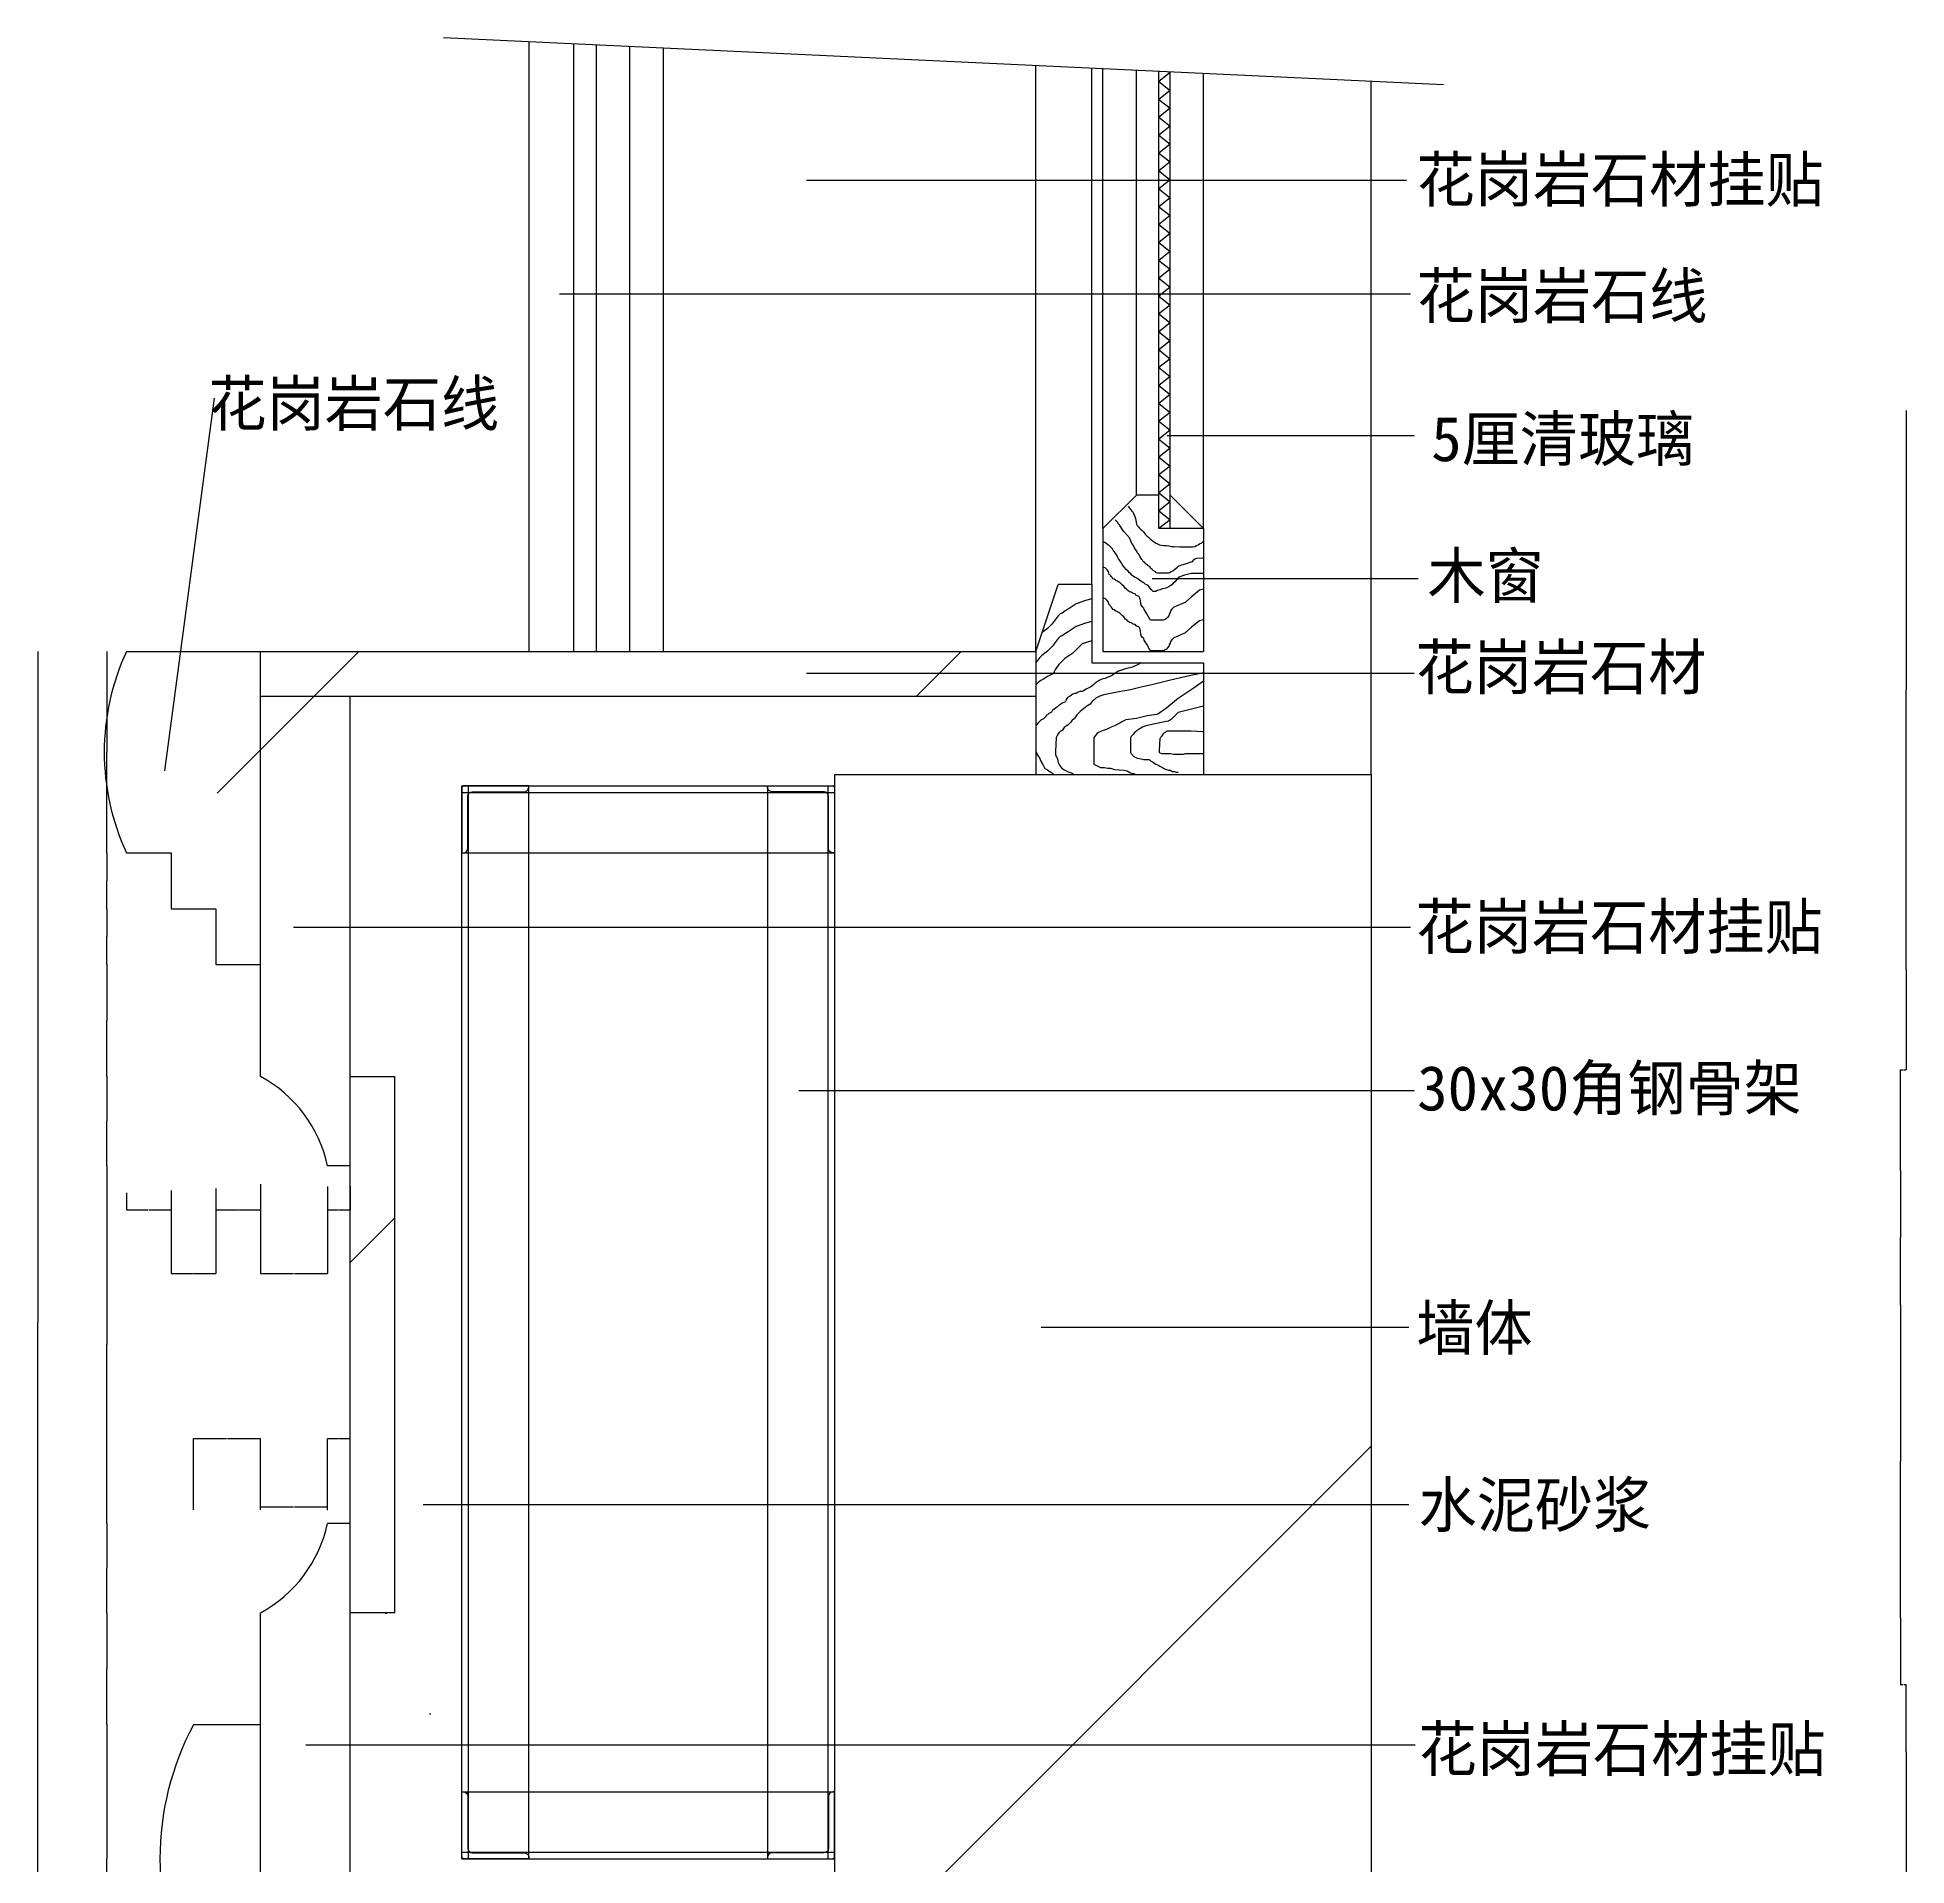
# Model space of a CAD drawing. Header units: metres. Extents: x 150 to 9015, y 196 to 11797.
# Drawn here: x 273 to 4452, y 2317 to 6406 of the extents above; entities that cross this region are included whole.
import ezdxf

# ---------------------------------------------------------------- set-up
doc = ezdxf.new("R2010")
doc.units = ezdxf.units.M
for name, color, linetype in [('2', 2, 'Continuous'), ('3', 3, 'Continuous'), ('4', 4, 'Continuous'), ('7', 7, 'Continuous'), ('BH', 3, 'Continuous'), ('DIM', 3, 'Continuous'), ('TEXT', 3, 'Continuous')]:
    doc.layers.add(name, color=color, linetype=linetype)
doc.dimstyles.get("Standard").update_dxf_attribs({"dimtxt": 2.5, "dimasz": 2.5, "dimexe": 1.25, "dimexo": 0.625, "dimtad": 1, "dimcen": 2.5, "dimazin": 3, "dimtfac": 1, "dimtmove": 0, "dimatfit": 3})

# ---------------------------------------------------------------- blocks, each defined once
blk = doc.blocks.new('ST-L30')
at = {"layer": '4'}
blk.add_lwpolyline([(0, 1, 0.41), (1, 0), (30, 0), (30, 0.67, 0.41), (28, 2.67), (4.67, 2.67, -0.41), (2.67, 4.67), (2.67, 28, 0.41), (0.67, 30), (0, 30)], format="xyb", close=True, dxfattribs=at)
blk = doc.blocks.new('BH2')
at = {"layer": 'BH'}
blk.add_lwpolyline([(0, 32), (5, 28), (0, 24), (5, 20), (0, 16), (5, 12), (0, 8), (5, 4), (0, 0)], dxfattribs=at)
blk = doc.blocks.new('*D7')
for p, q in [((273.88, 5032.42), (273.88, 3532.42)), ((273.63, 3532.42), (273.38, 3532.42)), ((273.88, 2032.42), (273.88, 3532.42)), ((273.88, 3532.42), (273.88, 3532.42)), ((274.13, 3532.42), (274.38, 3532.42))]:
    blk.add_line(p, q)
at = {"layer": 'Defpoints'}
for p in [(273.88, 5032.42), (273.88, 3532.42), (273.88, 2032.42)]:
    blk.add_point(p, dxfattribs=at)
at = {"layer": 'DIM', "insert": (273.88, 3533.545), "char_height": 1, "attachment_point": 5}
blk.add_mtext('600', dxfattribs=at)
blk = doc.blocks.new('*D8')
for p, q in [((427.66, 5032.42), (427.66, 4807.42)), ((427.41, 4807.42), (427.16, 4807.42)), ((427.66, 4582.42), (427.66, 4807.42)), ((427.66, 4807.42), (427.66, 4807.42)), ((427.91, 4807.42), (428.16, 4807.42))]:
    blk.add_line(p, q)
at = {"layer": 'Defpoints'}
for p in [(427.66, 5032.42), (427.66, 4807.42), (427.66, 4582.42)]:
    blk.add_point(p, dxfattribs=at)
at = {"layer": 'DIM', "insert": (427.66, 4808.545), "char_height": 1, "attachment_point": 5}
blk.add_mtext('90', dxfattribs=at)
blk = doc.blocks.new('*D9')
for p, q in [((571.7, 3826.85), (571.7, 3641.2)), ((671.7, 3831.7), (671.7, 3641.2)), ((571.95, 3641.2), (620.7, 3641.2)), ((622.7, 3641.2), (671.45, 3641.2))]:
    blk.add_line(p, q)
at = {"layer": 'Defpoints'}
for p in [(571.7, 3826.85), (671.7, 3831.7), (571.7, 3641.2)]:
    blk.add_point(p, dxfattribs=at)
at = {"layer": 'DIM', "insert": (621.7, 3641.2), "char_height": 1, "attachment_point": 5}
blk.add_mtext('20', dxfattribs=at)
blk = doc.blocks.new('*D10')
for p, q in [((671.7, 3831.7), (671.7, 3783.99)), ((771.7, 3841.4), (771.7, 3783.99)), ((671.95, 3783.99), (720.7, 3783.99)), ((722.7, 3783.99), (771.45, 3783.99))]:
    blk.add_line(p, q)
at = {"layer": 'Defpoints'}
for p in [(671.7, 3831.7), (771.7, 3841.4), (671.7, 3783.99)]:
    blk.add_point(p, dxfattribs=at)
at = {"layer": 'DIM', "insert": (721.7, 3783.99), "char_height": 1, "attachment_point": 5}
blk.add_mtext('20', dxfattribs=at)
blk = doc.blocks.new('*D11')
for p, q in [((621.7, 3113.16), (621.7, 3272.58)), ((621.95, 3272.58), (695.7, 3272.58)), ((697.7, 3272.58), (771.45, 3272.58)), ((771.7, 3113.16), (771.7, 3272.58))]:
    blk.add_line(p, q)
at = {"layer": 'Defpoints'}
for p in [(621.7, 3272.58), (621.7, 3113.16), (771.7, 3113.16)]:
    blk.add_point(p, dxfattribs=at)
at = {"layer": 'DIM', "insert": (696.7, 3272.58), "char_height": 1, "attachment_point": 5}
blk.add_mtext('30', dxfattribs=at)
blk = doc.blocks.new('*D12')
for p, q in [((427.66, 2882.42), (427.66, 2757.42)), ((427.41, 2757.42), (427.16, 2757.42)), ((427.66, 2632.42), (427.66, 2757.42)), ((427.66, 2757.42), (427.66, 2757.42)), ((427.91, 2757.42), (428.16, 2757.42))]:
    blk.add_line(p, q)
at = {"layer": 'Defpoints'}
for p in [(427.66, 2882.42), (427.66, 2757.42), (427.66, 2632.42)]:
    blk.add_point(p, dxfattribs=at)
at = {"layer": 'DIM', "insert": (427.66, 2758.545), "char_height": 1, "attachment_point": 5}
blk.add_mtext('50', dxfattribs=at)
blk = doc.blocks.new('*D13')
for p, q in [((427.66, 2632.42), (427.66, 2332.42)), ((427.41, 2332.42), (427.16, 2332.42)), ((427.66, 2032.42), (427.66, 2332.42)), ((427.66, 2332.42), (427.66, 2332.42)), ((427.91, 2332.42), (428.16, 2332.42))]:
    blk.add_line(p, q)
at = {"layer": 'Defpoints'}
for p in [(427.66, 2632.42), (427.66, 2332.42), (427.66, 2032.42)]:
    blk.add_point(p, dxfattribs=at)
at = {"layer": 'DIM', "insert": (427.66, 2333.545), "char_height": 1, "attachment_point": 5}
blk.add_mtext('120', dxfattribs=at)
blk = doc.blocks.new('*D14')
for p, q in [((427.66, 4457.42), (427.66, 4394.92)), ((427.41, 4394.92), (427.16, 4394.92)), ((427.66, 4332.42), (427.66, 4394.92)), ((427.66, 4394.92), (427.66, 4394.92)), ((427.91, 4394.92), (428.16, 4394.92))]:
    blk.add_line(p, q)
at = {"layer": 'Defpoints'}
for p in [(427.66, 4457.42), (427.66, 4394.92), (427.66, 4332.42)]:
    blk.add_point(p, dxfattribs=at)
at = {"layer": 'DIM', "insert": (427.66, 4396.045), "char_height": 1, "attachment_point": 5}
blk.add_mtext('25', dxfattribs=at)
blk = doc.blocks.new('*D15')
for p, q in [((427.66, 4332.42), (427.66, 4207.42)), ((427.41, 4207.42), (427.16, 4207.42)), ((427.66, 4082.42), (427.66, 4207.42)), ((427.66, 4207.42), (427.66, 4207.42)), ((427.91, 4207.42), (428.16, 4207.42))]:
    blk.add_line(p, q)
at = {"layer": 'Defpoints'}
for p in [(427.66, 4332.42), (427.66, 4207.42), (427.66, 4082.42)]:
    blk.add_point(p, dxfattribs=at)
at = {"layer": 'DIM', "insert": (427.66, 4208.545), "char_height": 1, "attachment_point": 5}
blk.add_mtext('50', dxfattribs=at)
blk = doc.blocks.new('*D16')
for p, q in [((427.66, 4582.42), (427.66, 4519.92)), ((427.41, 4519.92), (427.16, 4519.92)), ((427.66, 4457.42), (427.66, 4519.92)), ((427.66, 4519.92), (427.66, 4519.92)), ((427.91, 4519.92), (428.16, 4519.92))]:
    blk.add_line(p, q)
at = {"layer": 'Defpoints'}
for p in [(427.66, 4582.42), (427.66, 4519.92), (427.66, 4457.42)]:
    blk.add_point(p, dxfattribs=at)
at = {"layer": 'DIM', "insert": (427.66, 4521.045), "char_height": 1, "attachment_point": 5}
blk.add_mtext('25', dxfattribs=at)
blk = doc.blocks.new('*D17')
for p, q in [((427.66, 3882.42), (427.66, 3482.42)), ((427.41, 3482.42), (427.16, 3482.42)), ((427.66, 3082.42), (427.66, 3482.42)), ((427.66, 3482.42), (427.66, 3482.42)), ((427.91, 3482.42), (428.16, 3482.42))]:
    blk.add_line(p, q)
at = {"layer": 'Defpoints'}
for p in [(427.66, 3882.42), (427.66, 3482.42), (427.66, 3082.42)]:
    blk.add_point(p, dxfattribs=at)
at = {"layer": 'DIM', "insert": (427.66, 3483.545), "char_height": 1, "attachment_point": 5}
blk.add_mtext('160', dxfattribs=at)
blk = doc.blocks.new('*D18')
for p, q in [((427.66, 3082.42), (427.66, 2982.42)), ((427.41, 2982.42), (427.16, 2982.42)), ((427.66, 2882.42), (427.66, 2982.42)), ((427.66, 2982.42), (427.66, 2982.42)), ((427.91, 2982.42), (428.16, 2982.42))]:
    blk.add_line(p, q)
at = {"layer": 'Defpoints'}
for p in [(427.66, 3082.42), (427.66, 2982.42), (427.66, 2882.42)]:
    blk.add_point(p, dxfattribs=at)
at = {"layer": 'DIM', "insert": (427.66, 2983.545), "char_height": 1, "attachment_point": 5}
blk.add_mtext('40', dxfattribs=at)
blk = doc.blocks.new('*D19')
for p, q in [((427.66, 4082.42), (427.66, 3982.42)), ((427.41, 3982.42), (427.16, 3982.42)), ((427.66, 3882.42), (427.66, 3982.42)), ((427.66, 3982.42), (427.66, 3982.42)), ((427.91, 3982.42), (428.16, 3982.42))]:
    blk.add_line(p, q)
at = {"layer": 'Defpoints'}
for p in [(427.66, 4082.42), (427.66, 3982.42), (427.66, 3882.42)]:
    blk.add_point(p, dxfattribs=at)
at = {"layer": 'DIM', "insert": (427.66, 3983.545), "char_height": 1, "attachment_point": 5}
blk.add_mtext('40', dxfattribs=at)
blk = doc.blocks.new('*D20')
for p, q in [((471.7, 3822), (471.7, 3783.99)), ((571.7, 3826.85), (571.7, 3783.99)), ((471.95, 3783.99), (520.7, 3783.99)), ((522.7, 3783.99), (571.45, 3783.99))]:
    blk.add_line(p, q)
at = {"layer": 'Defpoints'}
for p in [(471.7, 3822), (571.7, 3826.85), (471.7, 3783.99)]:
    blk.add_point(p, dxfattribs=at)
at = {"layer": 'DIM', "insert": (521.7, 3783.99), "char_height": 1, "attachment_point": 5}
blk.add_mtext('20', dxfattribs=at)
blk = doc.blocks.new('*D21')
for p, q in [((921.7, 3836.18), (921.7, 3783.99)), ((971.7, 3836.18), (971.7, 3783.99)), ((921.95, 3783.99), (945.7, 3783.99)), ((947.7, 3783.99), (971.45, 3783.99))]:
    blk.add_line(p, q)
at = {"layer": 'Defpoints'}
for p in [(921.7, 3836.18), (971.7, 3836.18), (921.7, 3783.99)]:
    blk.add_point(p, dxfattribs=at)
at = {"layer": 'DIM', "insert": (946.7, 3783.99), "char_height": 1, "attachment_point": 5}
blk.add_mtext('10', dxfattribs=at)
blk = doc.blocks.new('*D22')
for p, q in [((921.7, 3111.89), (921.7, 3272.58)), ((921.95, 3272.58), (945.7, 3272.58)), ((947.7, 3272.58), (971.45, 3272.58)), ((971.7, 3111.89), (971.7, 3272.58))]:
    blk.add_line(p, q)
at = {"layer": 'Defpoints'}
for p in [(921.7, 3272.58), (921.7, 3111.89), (971.7, 3111.89)]:
    blk.add_point(p, dxfattribs=at)
at = {"layer": 'DIM', "insert": (946.7, 3272.58), "char_height": 1, "attachment_point": 5}
blk.add_mtext('10', dxfattribs=at)
blk = doc.blocks.new('*D23')
for p, q in [((771.7, 3841.4), (771.7, 3641.2)), ((921.7, 3836.18), (921.7, 3641.2)), ((771.95, 3641.2), (845.7, 3641.2)), ((847.7, 3641.2), (921.45, 3641.2))]:
    blk.add_line(p, q)
at = {"layer": 'Defpoints'}
for p in [(771.7, 3841.4), (921.7, 3836.18), (771.7, 3641.2)]:
    blk.add_point(p, dxfattribs=at)
at = {"layer": 'DIM', "insert": (846.7, 3641.2), "char_height": 1, "attachment_point": 5}
blk.add_mtext('30', dxfattribs=at)
blk = doc.blocks.new('*D24')
for p, q in [((771.7, 3113.16), (771.7, 3119.35)), ((771.95, 3119.35), (845.7, 3119.35)), ((847.7, 3119.35), (921.45, 3119.35)), ((921.7, 3111.89), (921.7, 3119.35))]:
    blk.add_line(p, q)
at = {"layer": 'Defpoints'}
for p in [(771.7, 3119.35), (771.7, 3113.16), (921.7, 3111.89)]:
    blk.add_point(p, dxfattribs=at)
at = {"layer": 'DIM', "insert": (846.7, 3119.35), "char_height": 1, "attachment_point": 5}
blk.add_mtext('30', dxfattribs=at)
blk = doc.blocks.new('*D43')
for p, q in [((4450.81, 5571.6), (4450.81, 4946.6)), ((4450.5, 4946.6), (4450.25, 4946.6)), ((4450.75, 4321.6), (4450.75, 4946.6)), ((4450.75, 4946.6), (4450.81, 4946.6)), ((4451.06, 4946.6), (4451.31, 4946.6))]:
    blk.add_line(p, q)
at = {"layer": 'Defpoints'}
for p in [(4450.81, 5571.6), (4450.75, 4946.6), (4450.75, 4321.6)]:
    blk.add_point(p, dxfattribs=at)
at = {"layer": 'DIM', "insert": (4450.78, 4947.725), "char_height": 1, "attachment_point": 5}
blk.add_mtext('250', dxfattribs=at)
blk = doc.blocks.new('*D44')
for p, q in [((4438.12, 3871.6), (4438.12, 3721.6)), ((4437.87, 3721.6), (4437.62, 3721.6)), ((4438.12, 3571.6), (4438.12, 3721.6)), ((4438.12, 3721.6), (4438.12, 3721.6)), ((4438.37, 3721.6), (4438.62, 3721.6))]:
    blk.add_line(p, q)
at = {"layer": 'Defpoints'}
for p in [(4438.12, 3871.6), (4438.12, 3721.6), (4438.12, 3571.6)]:
    blk.add_point(p, dxfattribs=at)
at = {"layer": 'DIM', "insert": (4438.12, 3722.725), "char_height": 1, "attachment_point": 5}
blk.add_mtext('60', dxfattribs=at)
blk = doc.blocks.new('*D45')
for p, q in [((4438.12, 2871.6), (4438.12, 2721.6)), ((4443.435, 2721.6), (4437.87, 2721.6)), ((4451, 2721.6), (4445.435, 2721.6)), ((4450.75, 2571.6), (4450.75, 2721.6))]:
    blk.add_line(p, q)
at = {"layer": 'Defpoints'}
for p in [(4438.12, 2871.6), (4450.75, 2721.6), (4450.75, 2571.6)]:
    blk.add_point(p, dxfattribs=at)
at = {"layer": 'DIM', "insert": (4444.435, 2721.6), "char_height": 1, "attachment_point": 5}
blk.add_mtext('60', dxfattribs=at)
blk = doc.blocks.new('*D46')
for p, q in [((4438.12, 3571.6), (4438.12, 3221.6)), ((4437.87, 3221.6), (4437.62, 3221.6)), ((4438.12, 2871.6), (4438.12, 3221.6)), ((4438.12, 3221.6), (4438.12, 3221.6)), ((4438.37, 3221.6), (4438.62, 3221.6))]:
    blk.add_line(p, q)
at = {"layer": 'Defpoints'}
for p in [(4438.12, 3571.6), (4438.12, 3221.6), (4438.12, 2871.6)]:
    blk.add_point(p, dxfattribs=at)
at = {"layer": 'DIM', "insert": (4438.12, 3222.725), "char_height": 1, "attachment_point": 5}
blk.add_mtext('140', dxfattribs=at)
blk = doc.blocks.new('*D47')
for p, q in [((4450.75, 4321.6), (4450.75, 4096.6)), ((4438.12, 3871.6), (4438.12, 4096.6)), ((4438.37, 4096.6), (4443.435, 4096.6)), ((4445.435, 4096.6), (4450.5, 4096.6))]:
    blk.add_line(p, q)
at = {"layer": 'Defpoints'}
for p in [(4450.75, 4321.6), (4438.12, 4096.6), (4438.12, 3871.6)]:
    blk.add_point(p, dxfattribs=at)
at = {"layer": 'DIM', "insert": (4444.435, 4096.6), "char_height": 1, "attachment_point": 5}
blk.add_mtext('90', dxfattribs=at)
blk = doc.blocks.new('*D48')
for p, q in [((4450.75, 2571.6), (4450.75, 2071.6)), ((4425.5, 1571.6), (4425.5, 2071.6)), ((4425.75, 2071.6), (4436.625, 2071.6)), ((4439.625, 2071.6), (4450.5, 2071.6))]:
    blk.add_line(p, q)
at = {"layer": 'Defpoints'}
for p in [(4450.75, 2571.6), (4425.5, 2071.6), (4425.5, 1571.6)]:
    blk.add_point(p, dxfattribs=at)
at = {"layer": 'DIM', "insert": (4438.125, 2071.6), "char_height": 1, "attachment_point": 5}
blk.add_mtext('200', dxfattribs=at)

msp = doc.modelspace()

# ---------------------------------------------------------------- hatches: boundary and pattern name
at = {"layer": 'BH'}
h = msp.add_hatch(dxfattribs=at)
h.set_pattern_fill('ANSI33', scale=300)
h.paths.add_polyline_path([(771.7, 2132.42), (771.7, 2032.42), (1771.7, 2032.42), (1771.7, 2132.42)])
h.paths.add_polyline_path([(1871.7, 2132.42), (1771.7, 2132.42), (1771.7, 913.95), (1871.7, 917.1)])
h.paths.add_polyline_path([(771.7, 2632.42), (621.7, 2632.42, 0.25), (621.7, 2032.42), (771.7, 2032.42)])
h.paths.add_polyline_path([(771.7, 2132.42), (971.7, 2132.42), (971.7, 3082.42), (921.7, 3082.42, -0.22), (771.7, 2882.42)])
h.paths.add_polyline_path([(971.7, 2882.42), (1071.7, 2882.42), (1071.7, 4082.42), (971.7, 4082.42)])
h.paths.add_polyline_path([(971.7, 4932.42), (771.7, 4932.42), (771.7, 4082.42, -0.22), (921.7, 3882.42), (971.7, 3882.42)])
h.paths.add_polyline_path([(771.7, 5032.42), (471.7, 5032.42, 0.22), (471.7, 4582.42), (571.7, 4582.42), (571.7, 4457.42), (671.7, 4457.42), (671.7, 4332.42), (771.7, 4332.42)])
h.paths.add_polyline_path([(2505.03, 4932.42), (2505.03, 5032.42), (771.7, 5032.42), (771.7, 4932.42)])
h = msp.add_hatch(dxfattribs=at)
h.set_pattern_fill('AR-CONC', scale=15)
h.paths.add_polyline_path([(1221.7, 4732.42), (1371.7, 4732.42), (2055.03, 4732.42), (2055.03, 4757.42), (2505.03, 4757.42), (2505.03, 4932.42), (971.7, 4932.42), (971.7, 4082.42), (1071.7, 4082.42), (1071.7, 2882.42), (971.7, 2882.42), (971.7, 2132.42), (1871.7, 2132.42), (1871.7, 917.1), (2055.03, 922.87), (2055.03, 2332.42), (1905.03, 2332.42), (1221.7, 2332.42), (1221.7, 2482.42)])
h = msp.add_hatch(dxfattribs=at)
h.set_pattern_fill('ANSI31', scale=1500)
h.paths.add_polyline_path([(3255.03, 4757.42), (2055.03, 4757.42), (2055.03, 922.87), (3255.03, 960.62)])

# ---------------------------------------------------------------- linework, layer by layer
at = {"layer": '2'}
for p, q in [((2055.03, 4757.42), (3255.03, 4757.42)), ((2055.03, 4757.42), (2055.03, 922.87)), ((3255.03, 4757.42), (3255.03, 960.62))]:
    msp.add_line(p, q, dxfattribs=at)
at = {"layer": '3'}
for p, q in [((1180.72, 6406.11), (3416.23, 6300.41)), ((2730.03, 5382.42), (2730.03, 6332.85))]:
    msp.add_line(p, q, dxfattribs=at)
at = {"layer": '4'}
for p, q in [((1371.7, 6397.08), (1371.7, 5032.42)), ((1671.7, 6382.9), (1671.7, 5032.42)), ((3255.03, 4757.42), (3255.03, 6308.03)), ((2730.03, 5382.42), (2655.03, 5307.42)), ((2780.03, 5382.42), (2730.03, 5382.42)), ((2805.03, 5382.42), (2880.03, 5307.42)), ((2655.03, 5307.42), (2655.03, 5032.42)), ((2880.03, 5307.42), (2780.03, 5307.42)), ((2880.03, 5307.42), (2880.03, 5032.42)), ((2505.03, 5032.42), (2555.03, 5182.42)), ((2630.03, 5182.42), (2555.03, 5182.42)), ((2630.03, 5182.42), (2630.03, 5007.42)), ((471.7, 5032.42), (2505.03, 5032.42)), ((771.7, 4082.42), (771.7, 5032.42)), ((2505.03, 5032.42), (2505.03, 4757.42)), ((2655.03, 5032.42), (2880.03, 5032.42)), ((2630.03, 5007.42), (2880.03, 5007.42)), ((2880.03, 5007.42), (2880.03, 4757.42)), ((771.7, 4932.42), (2505.03, 4932.42)), ((971.7, 2132.42), (971.7, 4932.42)), ((1221.7, 4732.42), (2055.03, 4732.42)), ((1221.7, 2332.42), (1221.7, 4732.42)), ((1071.7, 2882.42), (1071.7, 4082.42)), ((771.7, 2032.42), (771.7, 2882.42)), ((621.7, 2632.42), (771.7, 2632.42)), ((1221.7, 2332.42), (2055.03, 2332.42))]:
    msp.add_line(p, q, dxfattribs=at)
msp.add_lwpolyline([(471.7, 5032.42, 0.22), (471.7, 4582.42), (571.7, 4582.42), (571.7, 4457.42), (671.7, 4457.42), (671.7, 4332.42), (771.7, 4332.42)], format="xyb", dxfattribs=at)
for points in [[(971.7, 4082.42), (1071.7, 4082.42)], [(971.7, 3882.42), (921.7, 3882.42)], [(971.7, 3082.42), (921.7, 3082.42)], [(1071.7, 2882.42), (971.7, 2882.42)]]:
    msp.add_lwpolyline(points, dxfattribs=at)
for centre, radius, start, end in [((626.38, 3817.18), 302.44, 12.46, 61.28), ((626.38, 3147.65), 302.44, 298.72, 347.54), ((1184.2, 2332.42), 637.5, 151.93, 208.07)]:
    msp.add_arc(centre, radius, start, end, dxfattribs=at)
at = {"layer": '7'}
for p, q in [((1471.7, 6392.35), (1471.7, 5032.42)), ((1521.7, 6389.99), (1521.7, 5032.42)), ((1596.7, 6386.44), (1596.7, 5032.42)), ((2505.03, 5032.42), (2505.03, 6343.49)), ((2630.03, 5182.42), (2630.03, 6337.58)), ((2655.03, 5307.42), (2655.03, 6336.4)), ((2780.03, 5307.42), (2780.03, 6329.31)), ((2805.03, 5307.42), (2805.03, 6329.31)), ((2880.03, 5307.42), (2880.03, 6325.76)), ((1236.7, 2332.42), (1236.7, 4732.42)), ((1371.7, 2332.42), (1371.7, 4732.42)), ((1905.03, 4732.42), (1905.03, 2332.42)), ((2040.03, 4732.42), (2040.03, 2332.42)), ((1221.7, 4717.42), (2055.03, 4717.42)), ((1221.7, 4582.42), (2055.03, 4582.42)), ((1221.7, 2482.42), (2055.03, 2482.42)), ((1221.7, 2347.42), (2055.03, 2347.42))]:
    msp.add_line(p, q, dxfattribs=at)
at = {"layer": 'BH'}
for p, q in [((2711.77, 5357.58), (2714.49, 5353.04)), ((2714.49, 5353.04), (2717.21, 5349.41)), ((2717.21, 5349.41), (2719.93, 5346.69)), ((2685.49, 5324), (2682.77, 5326.72)), ((2688.21, 5321.28), (2685.49, 5324)), ((2690.02, 5317.65), (2688.21, 5321.28)), ((2691.83, 5315.83), (2690.02, 5317.65)), ((2692.74, 5314.02), (2691.83, 5315.83)), ((2694.55, 5312.2), (2692.74, 5314.02)), ((2696.37, 5308.57), (2694.55, 5312.2)), ((2699.08, 5304.94), (2696.37, 5308.57)), ((2719.93, 5346.69), (2721.74, 5344.87)), ((2721.74, 5344.87), (2723.56, 5342.15)), ((2723.56, 5342.15), (2724.46, 5339.43)), ((2724.46, 5339.43), (2726.27, 5334.89)), ((2726.27, 5334.89), (2728.09, 5330.35)), ((2728.09, 5330.35), (2729.9, 5317.65)), ((2729.9, 5317.65), (2731.71, 5314.02)), ((2731.71, 5314.02), (2734.43, 5311.29)), ((2734.43, 5311.29), (2736.24, 5309.48)), ((2736.24, 5309.48), (2738.96, 5305.85)), ((2661.02, 5275.9), (2656.49, 5277.71)), ((2666.46, 5270.45), (2661.02, 5275.9)), ((2669.18, 5269.54), (2666.46, 5270.45)), ((2671.89, 5266.82), (2669.18, 5269.54)), ((2675.52, 5263.19), (2671.89, 5266.82)), ((2701.8, 5301.31), (2699.08, 5304.94)), ((2714.49, 5286.79), (2701.8, 5301.31)), ((2719.93, 5274.08), (2714.49, 5286.79)), ((2723.56, 5269.54), (2719.93, 5274.08)), ((2725.37, 5264.1), (2723.56, 5269.54)), ((2738.96, 5305.85), (2742.59, 5303.12)), ((2742.59, 5303.12), (2746.21, 5299.49)), ((2746.21, 5299.49), (2749.84, 5294.96)), ((2749.84, 5294.96), (2753.46, 5291.33)), ((2753.46, 5291.33), (2758, 5287.7)), ((2758, 5287.7), (2761.62, 5284.07)), ((2761.62, 5284.07), (2764.34, 5281.34)), ((2764.34, 5281.34), (2766.15, 5280.44)), ((2766.15, 5280.44), (2767.97, 5278.62)), ((2767.97, 5278.62), (2770.69, 5276.81)), ((2770.69, 5276.81), (2774.31, 5274.99)), ((2774.31, 5274.99), (2777.03, 5273.18)), ((2777.03, 5273.18), (2781.56, 5271.36)), ((2781.56, 5271.36), (2786.09, 5270.45)), ((2786.09, 5270.45), (2791.53, 5269.54)), ((2791.53, 5269.54), (2796.97, 5269.54)), ((2796.97, 5269.54), (2802.41, 5268.64)), ((2802.41, 5268.64), (2807.85, 5267.73)), ((2807.85, 5267.73), (2813.28, 5267.73)), ((2813.28, 5267.73), (2825.97, 5266.82)), ((2825.97, 5266.82), (2855.88, 5266.82)), ((2855.88, 5266.82), (2860.41, 5267.73)), ((2860.41, 5267.73), (2864.04, 5269.54)), ((2864.04, 5269.54), (2867.66, 5271.36)), ((2867.66, 5271.36), (2871.29, 5273.18)), ((2871.29, 5273.18), (2875.82, 5275.9)), ((2875.82, 5275.9), (2878.54, 5277.71)), ((2878.54, 5277.71), (2880.03, 5279.21)), ((2678.24, 5258.65), (2675.52, 5263.19)), ((2680.05, 5255.93), (2678.24, 5258.65)), ((2681.86, 5254.12), (2680.05, 5255.93)), ((2684.58, 5250.49), (2681.86, 5254.12)), ((2686.4, 5247.76), (2684.58, 5250.49)), ((2687.3, 5244.13), (2686.4, 5247.76)), ((2690.02, 5239.6), (2687.3, 5244.13)), ((2692.74, 5235.97), (2690.02, 5239.6)), ((2695.46, 5231.43), (2692.74, 5235.97)), ((2697.27, 5228.71), (2695.46, 5231.43)), ((2698.18, 5226.89), (2697.27, 5228.71)), ((2700.9, 5223.26), (2698.18, 5226.89)), ((2728.09, 5260.47), (2725.37, 5264.1)), ((2730.81, 5256.84), (2728.09, 5260.47)), ((2732.62, 5253.21), (2730.81, 5256.84)), ((2734.43, 5251.39), (2732.62, 5253.21)), ((2738.06, 5244.13), (2734.43, 5251.39)), ((2741.68, 5238.69), (2738.06, 5244.13)), ((2743.5, 5236.87), (2741.68, 5238.69)), ((2745.31, 5234.15), (2743.5, 5236.87)), ((2747.12, 5233.24), (2745.31, 5234.15)), ((2748.93, 5230.52), (2747.12, 5233.24)), ((2751.65, 5227.8), (2748.93, 5230.52)), ((2754.37, 5225.98), (2751.65, 5227.8)), ((2757.09, 5223.26), (2754.37, 5225.98)), ((2828.69, 5225.07), (2823.25, 5222.35)), ((2841.38, 5228.71), (2828.69, 5225.07)), ((2854.07, 5233.24), (2841.38, 5228.71)), ((2858.6, 5238.69), (2854.07, 5233.24)), ((2864.04, 5240.5), (2858.6, 5238.69)), ((2878.54, 5241.41), (2864.04, 5240.5)), ((2880.03, 5241.41), (2878.54, 5241.41)), ((2660.11, 5219.63), (2657.39, 5220.54)), ((2664.64, 5215.09), (2660.11, 5219.63)), ((2667.36, 5211.46), (2664.64, 5215.09)), ((2668.27, 5207.83), (2667.36, 5211.46)), ((2669.18, 5205.11), (2668.27, 5207.83)), ((2670.99, 5204.2), (2669.18, 5205.11)), ((2671.89, 5202.39), (2670.99, 5204.2)), ((2673.71, 5200.57), (2671.89, 5202.39)), ((2675.52, 5197.85), (2673.71, 5200.57)), ((2678.24, 5195.13), (2675.52, 5197.85)), ((2680.05, 5194.22), (2678.24, 5195.13)), ((2683.68, 5191.5), (2680.05, 5194.22)), ((2687.3, 5189.68), (2683.68, 5191.5)), ((2690.93, 5187.86), (2687.3, 5189.68)), ((2692.74, 5186.96), (2690.93, 5187.86)), ((2699.08, 5180.6), (2692.74, 5186.96)), ((2703.62, 5220.54), (2700.9, 5223.26)), ((2707.24, 5216), (2703.62, 5220.54)), ((2711.77, 5212.37), (2707.24, 5216)), ((2714.49, 5208.74), (2711.77, 5212.37)), ((2717.21, 5206.02), (2714.49, 5208.74)), ((2719.93, 5203.29), (2717.21, 5206.02)), ((2723.56, 5200.57), (2719.93, 5203.29)), ((2727.18, 5197.85), (2723.56, 5200.57)), ((2730.81, 5196.94), (2727.18, 5197.85)), ((2733.53, 5194.22), (2730.81, 5196.94)), ((2737.15, 5192.4), (2733.53, 5194.22)), ((2741.68, 5188.77), (2737.15, 5192.4)), ((2745.31, 5186.96), (2741.68, 5188.77)), ((2747.12, 5185.14), (2745.31, 5186.96)), ((2749.84, 5183.33), (2747.12, 5185.14)), ((2753.46, 5181.51), (2749.84, 5183.33)), ((2759.81, 5222.35), (2757.09, 5223.26)), ((2761.62, 5218.72), (2759.81, 5222.35)), ((2765.25, 5216), (2761.62, 5218.72)), ((2767.97, 5213.28), (2765.25, 5216)), ((2771.59, 5211.46), (2767.97, 5213.28)), ((2774.31, 5208.74), (2771.59, 5211.46)), ((2777.03, 5207.83), (2774.31, 5208.74)), ((2801.5, 5207.83), (2777.03, 5207.83)), ((2804.22, 5208.74), (2801.5, 5207.83)), ((2807.85, 5210.55), (2804.22, 5208.74)), ((2811.47, 5212.37), (2807.85, 5210.55)), ((2812.38, 5185.14), (2808.75, 5181.51)), ((2815.1, 5215.09), (2811.47, 5212.37)), ((2816, 5188.77), (2812.38, 5185.14)), ((2819.63, 5218.72), (2815.1, 5215.09)), ((2820.53, 5193.31), (2816, 5188.77)), ((2823.25, 5222.35), (2819.63, 5218.72)), ((2825.07, 5198.76), (2820.53, 5193.31)), ((2837.75, 5203.29), (2825.07, 5198.76)), ((2852.26, 5206.92), (2837.75, 5203.29)), ((2880.03, 5206.92), (2852.26, 5206.92)), ((2615.79, 5146.57), (2595.01, 5139.14)), ((2630.03, 5150.65), (2615.79, 5146.57)), ((2660.11, 5151.24), (2657.39, 5152.14)), ((2664.64, 5146.7), (2660.11, 5151.24)), ((2667.36, 5143.07), (2664.64, 5146.7)), ((2668.27, 5139.44), (2667.36, 5143.07)), ((2701.8, 5178.79), (2699.08, 5180.6)), ((2705.43, 5173.34), (2701.8, 5178.79)), ((2708.15, 5171.53), (2705.43, 5173.34)), ((2710.87, 5168.81), (2708.15, 5171.53)), ((2714.49, 5166.08), (2710.87, 5168.81)), ((2718.12, 5165.18), (2714.49, 5166.08)), ((2722.65, 5162.45), (2718.12, 5165.18)), ((2727.18, 5161.55), (2722.65, 5162.45)), ((2728.99, 5158.82), (2727.18, 5161.55)), ((2731.71, 5157.01), (2728.99, 5158.82)), ((2734.43, 5156.1), (2731.71, 5157.01)), ((2736.24, 5155.19), (2734.43, 5156.1)), ((2738.06, 5150.66), (2736.24, 5155.19)), ((2740.78, 5136.13), (2738.06, 5150.66)), ((2756.18, 5179.7), (2753.46, 5181.51)), ((2758, 5177.88), (2756.18, 5179.7)), ((2760.72, 5174.25), (2758, 5177.88)), ((2763.43, 5170.62), (2760.72, 5174.25)), ((2767.06, 5166.99), (2763.43, 5170.62)), ((2773.4, 5166.99), (2767.06, 5166.99)), ((2777.03, 5168.81), (2773.4, 5166.99)), ((2782.47, 5170.62), (2777.03, 5168.81)), ((2787.91, 5172.44), (2782.47, 5170.62)), ((2792.44, 5173.34), (2787.91, 5172.44)), ((2796.06, 5174.25), (2792.44, 5173.34)), ((2798.78, 5176.07), (2796.06, 5174.25)), ((2802.41, 5176.97), (2798.78, 5176.07)), ((2805.13, 5179.7), (2802.41, 5176.97)), ((2808.75, 5181.51), (2805.13, 5179.7)), ((2838.66, 5142.49), (2825.97, 5137.04)), ((2853.16, 5155.19), (2838.66, 5142.49)), ((2871.29, 5169.71), (2853.16, 5155.19)), ((2880.03, 5171.9), (2871.29, 5169.71)), ((2550.49, 5106.45), (2541.59, 5094.56)), ((2554.94, 5112.39), (2550.49, 5106.45)), ((2559.4, 5116.85), (2554.94, 5112.39)), ((2563.85, 5118.34), (2559.4, 5116.85)), ((2569.78, 5122.8), (2563.85, 5118.34)), ((2577.2, 5127.25), (2569.78, 5122.8)), ((2586.11, 5133.2), (2577.2, 5127.25)), ((2595.01, 5139.14), (2586.11, 5133.2)), ((2630.03, 5099.9), (2615.79, 5095.83)), ((2669.18, 5136.72), (2668.27, 5139.44)), ((2670.99, 5135.81), (2669.18, 5136.72)), ((2671.89, 5133.99), (2670.99, 5135.81)), ((2673.71, 5132.18), (2671.89, 5133.99)), ((2675.52, 5129.46), (2673.71, 5132.18)), ((2678.24, 5126.73), (2675.52, 5129.46)), ((2680.05, 5125.83), (2678.24, 5126.73)), ((2683.68, 5123.1), (2680.05, 5125.83)), ((2687.3, 5121.29), (2683.68, 5123.1)), ((2690.93, 5119.47), (2687.3, 5121.29)), ((2692.74, 5118.57), (2690.93, 5119.47)), ((2699.08, 5112.21), (2692.74, 5118.57)), ((2701.8, 5110.4), (2699.08, 5112.21)), ((2705.43, 5104.95), (2701.8, 5110.4)), ((2708.15, 5103.14), (2705.43, 5104.95)), ((2710.87, 5100.41), (2708.15, 5103.14)), ((2714.49, 5097.69), (2710.87, 5100.41)), ((2743.5, 5132.5), (2740.78, 5136.13)), ((2746.21, 5129.78), (2743.5, 5132.5)), ((2747.12, 5126.15), (2746.21, 5129.78)), ((2748.93, 5124.34), (2747.12, 5126.15)), ((2750.75, 5120.71), (2748.93, 5124.34)), ((2753.46, 5117.08), (2750.75, 5120.71)), ((2758.9, 5106.18), (2753.46, 5117.08)), ((2761.62, 5103.46), (2758.9, 5106.18)), ((2763.43, 5102.55), (2761.62, 5103.46)), ((2790.62, 5102.55), (2763.43, 5102.55)), ((2794.25, 5104.37), (2790.62, 5102.55)), ((2796.97, 5106.18), (2794.25, 5104.37)), ((2799.69, 5108.91), (2796.97, 5106.18)), ((2802.41, 5112.54), (2799.69, 5108.91)), ((2803.31, 5116.17), (2802.41, 5112.54)), ((2805.13, 5119.8), (2803.31, 5116.17)), ((2806.03, 5123.43), (2805.13, 5119.8)), ((2808.75, 5127.06), (2806.03, 5123.43)), ((2813.28, 5131.6), (2808.75, 5127.06)), ((2825.97, 5137.04), (2813.28, 5131.6)), ((2871.29, 5101.32), (2853.16, 5086.8)), ((2880.03, 5103.51), (2871.29, 5101.32)), ((2525.26, 5079.7), (2519.16, 5074.81)), ((2531.2, 5084.16), (2525.26, 5079.7)), ((2535.65, 5088.62), (2531.2, 5084.16)), ((2541.59, 5094.56), (2535.65, 5088.62)), ((2554.94, 5061.65), (2550.49, 5055.71)), ((2559.4, 5066.11), (2554.94, 5061.65)), ((2563.85, 5067.6), (2559.4, 5066.11)), ((2569.78, 5072.05), (2563.85, 5067.6)), ((2577.2, 5076.51), (2569.78, 5072.05)), ((2586.11, 5082.46), (2577.2, 5076.51)), ((2595.01, 5088.4), (2586.11, 5082.46)), ((2615.79, 5095.83), (2595.01, 5088.4)), ((2718.12, 5096.78), (2714.49, 5097.69)), ((2722.65, 5094.06), (2718.12, 5096.78)), ((2727.18, 5093.15), (2722.65, 5094.06)), ((2728.99, 5090.43), (2727.18, 5093.15)), ((2731.71, 5088.62), (2728.99, 5090.43)), ((2734.43, 5087.71), (2731.71, 5088.62)), ((2736.24, 5086.8), (2734.43, 5087.71)), ((2738.06, 5082.26), (2736.24, 5086.8)), ((2740.78, 5067.74), (2738.06, 5082.26)), ((2743.5, 5064.11), (2740.78, 5067.74)), ((2746.21, 5061.39), (2743.5, 5064.11)), ((2747.12, 5057.76), (2746.21, 5061.39)), ((2748.93, 5055.94), (2747.12, 5057.76)), ((2808.75, 5058.67), (2806.03, 5055.04)), ((2813.28, 5063.2), (2808.75, 5058.67)), ((2825.97, 5068.65), (2813.28, 5063.2)), ((2838.66, 5074.1), (2825.97, 5068.65)), ((2853.16, 5086.8), (2838.66, 5074.1)), ((2513.39, 5018.55), (2508.94, 5012.61)), ((2517.84, 5023.01), (2513.39, 5018.55)), ((2525.26, 5028.96), (2517.84, 5023.01)), ((2531.2, 5033.41), (2525.26, 5028.96)), ((2535.65, 5037.87), (2531.2, 5033.41)), ((2541.59, 5043.82), (2535.65, 5037.87)), ((2550.49, 5055.71), (2541.59, 5043.82)), ((2569.78, 5017.07), (2562.36, 5009.64)), ((2578.69, 5023.01), (2569.78, 5017.07)), ((2587.59, 5028.96), (2578.69, 5023.01)), ((2608.37, 5049.76), (2587.59, 5028.96)), ((2630.03, 5056.54), (2608.37, 5049.76)), ((2750.75, 5052.31), (2748.93, 5055.94)), ((2753.46, 5048.68), (2750.75, 5052.31)), ((2758.9, 5037.79), (2753.46, 5048.68)), ((2761.62, 5035.07), (2758.9, 5037.79)), ((2763.43, 5034.16), (2761.62, 5035.07)), ((2790.62, 5034.16), (2763.43, 5034.16)), ((2794.25, 5035.98), (2790.62, 5034.16)), ((2796.97, 5037.79), (2794.25, 5035.98)), ((2799.69, 5040.52), (2796.97, 5037.79)), ((2802.41, 5044.15), (2799.69, 5040.52)), ((2803.31, 5047.78), (2802.41, 5044.15)), ((2805.13, 5051.41), (2803.31, 5047.78)), ((2806.03, 5055.04), (2805.13, 5051.41)), ((2505.97, 5008.15), (2505.03, 5007.21)), ((2507.45, 5011.12), (2505.97, 5008.15)), ((2508.94, 5011.12), (2507.45, 5011.12)), ((2508.94, 5012.61), (2508.94, 5011.12)), ((2526.74, 4973.97), (2522.29, 4971)), ((2531.2, 4976.94), (2526.74, 4973.97)), ((2537.13, 4979.91), (2531.2, 4976.94)), ((2540.1, 4981.4), (2537.13, 4979.91)), ((2543.07, 4982.89), (2540.1, 4981.4)), ((2546.04, 4987.35), (2543.07, 4982.89)), ((2549.01, 4993.29), (2546.04, 4987.35)), ((2551.97, 4997.75), (2549.01, 4993.29)), ((2556.43, 5003.69), (2551.97, 4997.75)), ((2562.36, 5009.64), (2556.43, 5003.69)), ((2666.25, 4975.46), (2660.32, 4972.48)), ((2670.7, 4976.94), (2666.25, 4975.46)), ((2676.64, 4979.91), (2670.7, 4976.94)), ((2682.58, 4984.37), (2676.64, 4979.91)), ((2690, 4988.83), (2682.58, 4984.37)), ((2698.9, 4991.8), (2690, 4988.83)), ((2707.81, 4994.78), (2698.9, 4991.8)), ((2715.23, 4996.26), (2707.81, 4994.78)), ((2721.16, 4997.75), (2715.23, 4996.26)), ((2727.1, 5000.72), (2721.16, 4997.75)), ((2734.52, 5003.69), (2727.1, 5000.72)), ((2739.17, 5007.42), (2734.52, 5003.69)), ((2841.38, 4976.94), (2802.79, 4968.03)), ((2877, 4984.37), (2841.38, 4976.94)), ((2880.03, 4985.02), (2877, 4984.37)), ((2505.97, 4959.11), (2505.03, 4958.17)), ((2510.42, 4963.57), (2505.97, 4959.11)), ((2516.36, 4968.03), (2510.42, 4963.57)), ((2522.29, 4971), (2516.36, 4968.03)), ((2581.66, 4932.36), (2575.72, 4929.39)), ((2587.59, 4936.82), (2581.66, 4932.36)), ((2592.05, 4938.3), (2587.59, 4936.82)), ((2595.01, 4938.3), (2592.05, 4938.3)), ((2599.47, 4941.28), (2595.01, 4938.3)), ((2603.92, 4942.76), (2599.47, 4941.28)), ((2608.37, 4942.76), (2603.92, 4942.76)), ((2611.34, 4944.25), (2608.37, 4942.76)), ((2617.28, 4948.71), (2611.34, 4944.25)), ((2629.15, 4954.65), (2617.28, 4948.71)), ((2635.09, 4959.11), (2629.15, 4954.65)), ((2638.05, 4962.08), (2635.09, 4959.11)), ((2642.51, 4965.05), (2638.05, 4962.08)), ((2648.44, 4932.36), (2639.54, 4927.9)), ((2646.96, 4968.03), (2642.51, 4965.05)), ((2652.9, 4971), (2646.96, 4968.03)), ((2657.35, 4935.33), (2648.44, 4932.36)), ((2660.32, 4972.48), (2652.9, 4971)), ((2687.03, 4941.28), (2657.35, 4935.33)), ((2716.71, 4947.22), (2687.03, 4941.28)), ((2740.46, 4953.16), (2716.71, 4947.22)), ((2767.17, 4959.11), (2740.46, 4953.16)), ((2802.79, 4968.03), (2767.17, 4959.11)), ((2859.19, 4951.08), (2823.57, 4927.31)), ((2880.03, 4966.26), (2859.19, 4951.08)), ((2531.2, 4890.75), (2528.23, 4889.26)), ((2534.17, 4893.72), (2531.2, 4890.75)), ((2537.13, 4895.21), (2534.17, 4893.72)), ((2540.1, 4896.69), (2537.13, 4895.21)), ((2541.59, 4899.66), (2540.1, 4896.69)), ((2543.07, 4901.15), (2541.59, 4899.66)), ((2549.01, 4905.61), (2543.07, 4901.15)), ((2553.46, 4908.58), (2549.01, 4905.61)), ((2557.91, 4913.04), (2553.46, 4908.58)), ((2560.88, 4914.53), (2557.91, 4913.04)), ((2565.33, 4917.5), (2560.88, 4914.53)), ((2569.78, 4918.98), (2565.33, 4917.5)), ((2571.27, 4920.47), (2569.78, 4918.98)), ((2572.75, 4923.44), (2571.27, 4920.47)), ((2575.72, 4929.39), (2572.75, 4924.93)), ((2572.75, 4924.93), (2572.75, 4923.44)), ((2596.5, 4890.75), (2593.53, 4886.29)), ((2599.47, 4893.72), (2596.5, 4890.75)), ((2603.92, 4898.18), (2599.47, 4893.72)), ((2618.76, 4910.07), (2603.92, 4898.18)), ((2626.18, 4914.53), (2618.76, 4910.07)), ((2630.63, 4920.47), (2626.18, 4914.53)), ((2635.09, 4923.44), (2630.63, 4920.47)), ((2639.54, 4927.9), (2635.09, 4923.44)), ((2774.59, 4891.64), (2753.82, 4888.67)), ((2779.05, 4893.13), (2774.59, 4891.64)), ((2784.98, 4897.58), (2779.05, 4893.13)), ((2793.89, 4903.53), (2784.98, 4897.58)), ((2823.57, 4927.31), (2793.89, 4903.53)), ((2823.57, 4896.1), (2814.66, 4887.18)), ((2847.31, 4902.04), (2823.57, 4896.1)), ((2880.03, 4910.23), (2847.31, 4902.04)), ((2505.97, 4866.97), (2505.03, 4865.09)), ((2510.42, 4872.91), (2505.97, 4866.97)), ((2516.36, 4878.86), (2510.42, 4872.91)), ((2522.29, 4881.83), (2516.36, 4878.86)), ((2525.26, 4884.8), (2522.29, 4881.83)), ((2528.23, 4887.78), (2525.26, 4884.8)), ((2528.23, 4889.26), (2528.23, 4887.78)), ((2556.43, 4850.62), (2553.46, 4846.16)), ((2559.4, 4853.6), (2556.43, 4850.62)), ((2562.36, 4855.08), (2559.4, 4853.6)), ((2565.33, 4856.57), (2562.36, 4855.08)), ((2568.3, 4862.51), (2565.33, 4858.05)), ((2565.33, 4858.05), (2565.33, 4856.57)), ((2577.2, 4868.46), (2568.3, 4862.51)), ((2583.14, 4874.4), (2577.2, 4868.46)), ((2586.11, 4878.86), (2583.14, 4874.4)), ((2590.56, 4881.83), (2586.11, 4878.86)), ((2593.53, 4886.29), (2590.56, 4881.83)), ((2642.51, 4850.03), (2639.54, 4845.57)), ((2648.44, 4853), (2642.51, 4850.03)), ((2655.86, 4855.97), (2648.44, 4853)), ((2664.77, 4858.95), (2655.86, 4855.97)), ((2673.67, 4863.4), (2664.77, 4858.95)), ((2681.09, 4866.38), (2673.67, 4863.4)), ((2687.03, 4869.35), (2681.09, 4866.38)), ((2692.97, 4872.32), (2687.03, 4869.35)), ((2697.42, 4875.29), (2692.97, 4872.32)), ((2706.32, 4879.75), (2697.42, 4875.29)), ((2730.07, 4882.72), (2706.32, 4879.75)), ((2725.62, 4851.52), (2722.65, 4847.06)), ((2730.07, 4854.49), (2725.62, 4851.52)), ((2753.82, 4888.67), (2730.07, 4882.72)), ((2733.04, 4857.46), (2730.07, 4854.49)), ((2736.01, 4858.95), (2733.04, 4857.46)), ((2743.43, 4863.4), (2736.01, 4858.95)), ((2750.85, 4866.38), (2743.43, 4863.4)), ((2771.62, 4870.83), (2750.85, 4866.38)), ((2792.4, 4875.29), (2771.62, 4870.83)), ((2789.43, 4848.54), (2786.47, 4844.08)), ((2793.89, 4851.52), (2789.43, 4848.54)), ((2801.31, 4876.78), (2792.4, 4875.29)), ((2798.34, 4854.49), (2793.89, 4851.52)), ((2851.77, 4854.49), (2798.34, 4854.49)), ((2808.73, 4881.24), (2801.31, 4876.78)), ((2814.66, 4887.18), (2808.73, 4881.24)), ((2878.48, 4853), (2851.77, 4854.49)), ((2880.03, 4852.89), (2878.48, 4853)), ((2505.03, 4809.67), (2507.45, 4804.82)), ((2550.49, 4840.22), (2549.01, 4809.28)), ((2549.01, 4809.28), (2549.01, 4801.85)), ((2553.46, 4846.16), (2550.49, 4840.22)), ((2638.05, 4844.08), (2635.09, 4839.63)), ((2635.09, 4839.63), (2635.09, 4780.45)), ((2639.54, 4845.57), (2638.05, 4844.08)), ((2718.2, 4842.6), (2716.71, 4839.63)), ((2716.71, 4839.63), (2716.71, 4807.2)), ((2716.71, 4807.2), (2718.2, 4804.22)), ((2722.65, 4847.06), (2718.2, 4842.6)), ((2782.01, 4838.14), (2780.53, 4811.65)), ((2780.53, 4811.65), (2780.53, 4807.2)), ((2780.53, 4807.2), (2782.01, 4805.71)), ((2783.5, 4839.63), (2782.01, 4838.14)), ((2784.98, 4842.6), (2783.5, 4839.63)), ((2786.47, 4842.6), (2784.98, 4842.6)), ((2786.47, 4844.08), (2786.47, 4842.6)), ((2507.45, 4804.82), (2508.94, 4800.36)), ((2508.94, 4800.36), (2513.39, 4794.41)), ((2513.39, 4794.41), (2516.36, 4786.98)), ((2516.36, 4786.98), (2520.81, 4779.55)), ((2520.81, 4779.55), (2525.26, 4770.64)), ((2525.26, 4770.64), (2531.2, 4767.66)), ((2531.2, 4767.66), (2537.13, 4763.21)), ((2549.01, 4801.85), (2550.49, 4797.39)), ((2550.49, 4797.39), (2551.97, 4795.9)), ((2551.97, 4795.9), (2553.46, 4791.44)), ((2553.46, 4791.44), (2554.94, 4784.01)), ((2554.94, 4784.01), (2557.91, 4778.07)), ((2557.91, 4778.07), (2562.36, 4772.12)), ((2562.36, 4772.12), (2568.3, 4767.66)), ((2568.3, 4767.66), (2574.24, 4764.69)), ((2574.24, 4764.69), (2577.2, 4763.21)), ((2635.09, 4780.45), (2641.02, 4777.47)), ((2641.02, 4777.47), (2649.93, 4773.02)), ((2649.93, 4773.02), (2658.83, 4773.02)), ((2658.83, 4773.02), (2666.25, 4771.53)), ((2666.25, 4771.53), (2672.19, 4771.53)), ((2672.19, 4771.53), (2681.09, 4768.56)), ((2681.09, 4768.56), (2701.87, 4767.07)), ((2701.87, 4767.07), (2709.29, 4765.58)), ((2709.29, 4765.58), (2716.71, 4761.13)), ((2718.2, 4804.22), (2721.16, 4801.25)), ((2721.16, 4801.25), (2722.65, 4798.28)), ((2722.65, 4798.28), (2725.62, 4796.79)), ((2725.62, 4796.79), (2731.55, 4793.82)), ((2731.55, 4793.82), (2740.46, 4792.33)), ((2740.46, 4792.33), (2746.39, 4790.85)), ((2746.39, 4790.85), (2758.27, 4790.85)), ((2758.27, 4790.85), (2761.24, 4787.88)), ((2761.24, 4787.88), (2764.2, 4786.39)), ((2764.2, 4786.39), (2767.17, 4784.9)), ((2767.17, 4784.9), (2773.11, 4780.45)), ((2773.11, 4780.45), (2777.56, 4778.96)), ((2777.56, 4778.96), (2782.01, 4775.99)), ((2782.01, 4805.71), (2786.47, 4804.22)), ((2782.01, 4775.99), (2787.95, 4773.02)), ((2786.47, 4804.22), (2805.76, 4804.22)), ((2787.95, 4773.02), (2792.4, 4770.04)), ((2792.4, 4770.04), (2796.85, 4768.56)), ((2796.85, 4768.56), (2801.31, 4767.07)), ((2801.31, 4767.07), (2805.76, 4767.07)), ((2805.76, 4804.22), (2813.18, 4802.74)), ((2805.76, 4767.07), (2810.21, 4764.1)), ((2813.18, 4802.74), (2835.44, 4802.74)), ((2835.44, 4802.74), (2839.89, 4804.22)), ((2839.89, 4804.22), (2880.03, 4804.22)), ((2537.13, 4763.21), (2540.1, 4761.72)), ((2540.1, 4761.72), (2543.07, 4758.75)), ((2543.07, 4758.75), (2547.06, 4757.42)), ((2577.2, 4763.21), (2581.66, 4761.72)), ((2581.66, 4761.72), (2586.11, 4760.23)), ((2586.11, 4760.23), (2589.86, 4757.42)), ((2716.71, 4761.13), (2724.13, 4759.64)), ((2724.13, 4759.64), (2728.58, 4757.42)), ((2810.21, 4764.1), (2814.66, 4764.1)), ((2814.66, 4764.1), (2819.12, 4762.61)), ((2819.12, 4762.61), (2823.57, 4762.61))]:
    msp.add_line(p, q, dxfattribs=at)
msp.add_lwpolyline([(2802.67, 6329.31), (2805.03, 6327.42), (2780.03, 6307.42), (2805.03, 6287.42), (2780.03, 6267.42)], dxfattribs=at)

# ---------------------------------------------------------------- block references
at = {"layer": '3', "xscale": 5, "yscale": 5, "zscale": 5}
for p in [(2780.03, 6107.42), (2780.03, 5947.42), (2780.03, 5787.42), (2780.03, 5627.42), (2780.03, 5467.42), (2780.03, 5307.42)]:
    msp.add_blockref('BH2', p, dxfattribs=at)
at = {"layer": '3', "yscale": 5, "zscale": 5}
for p, xscale, rotation in [((1221.7, 4732.42), 5, 270), ((2055.03, 4732.42), -5, 90), ((1221.7, 2332.42), -5, 270), ((2055.03, 2332.42), 5, 90)]:
    msp.add_blockref('ST-L30', p, dxfattribs=dict(at, xscale=xscale, rotation=rotation))

# ---------------------------------------------------------------- texts
at = {"layer": 'TEXT'}
for s, p in [('花岗岩石材挂贴', (3356.5, 6038.39)), ('花岗岩石线', (3356.5, 5778.05)), ('花岗岩石线', (655.12, 5537.29)), ('5厘清玻璃', (3389.08, 5458.32)), ('木窗', (3380.59, 5152.29)), ('花岗岩石材', (3354.22, 4947.66)), ('花岗岩石材挂贴', (3354.22, 4367.08)), ('30x30角钢骨架', (3357.58, 4006.12)), ('墙体', (3355.65, 3469.93)), ('水泥砂浆', (3360.97, 3074.1)), ('花岗岩石材挂贴', (3360.97, 2528.25))]:
    msp.add_text(s, height=100, dxfattribs=at).set_placement(p)

# ---------------------------------------------------------------- dimensions: what is measured, and where the dimension line sits
at = {"layer": 'DIM'}
for base, p1, p2, text, picture, middle in [((4450.75, 4946.6), (4450.75, 4321.6), (4450.81, 5571.6), '250', '*D43', (4450.78, 4947.725)), ((273.88, 3532.42), (273.88, 2032.42), (273.88, 5032.42), '600', '*D7', (273.88, 3533.545)), ((427.66, 4807.42), (427.66, 4582.42), (427.66, 5032.42), '90', '*D8', (427.66, 4808.545)), ((427.66, 4519.92), (427.66, 4457.42), (427.66, 4582.42), '25', '*D16', (427.66, 4521.045)), ((427.66, 4394.92), (427.66, 4332.42), (427.66, 4457.42), '25', '*D14', (427.66, 4396.045)), ((427.66, 4207.42), (427.66, 4082.42), (427.66, 4332.42), '50', '*D15', (427.66, 4208.545)), ((4438.12, 4096.6), (4438.12, 3871.6), (4450.75, 4321.6), '90', '*D47', (4444.435, 4096.6)), ((427.66, 3982.42), (427.66, 3882.42), (427.66, 4082.42), '40', '*D19', (427.66, 3983.545)), ((427.66, 3482.42), (427.66, 3082.42), (427.66, 3882.42), '160', '*D17', (427.66, 3483.545)), ((4438.12, 3721.6), (4438.12, 3571.6), (4438.12, 3871.6), '60', '*D44', (4438.12, 3722.725)), ((471.7, 3783.99), (471.7, 3822), (571.7, 3826.85), '20', '*D20', (521.7, 3783.99)), ((571.7, 3641.2), (571.7, 3826.85), (671.7, 3831.7), '20', '*D9', (621.7, 3641.2)), ((671.7, 3783.99), (671.7, 3831.7), (771.7, 3841.4), '20', '*D10', (721.7, 3783.99)), ((771.7, 3641.2), (771.7, 3841.4), (921.7, 3836.18), '30', '*D23', (846.7, 3641.2)), ((921.7, 3783.99), (921.7, 3836.18), (971.7, 3836.18), '10', '*D21', (946.7, 3783.99)), ((4438.12, 3221.6), (4438.12, 2871.6), (4438.12, 3571.6), '140', '*D46', (4438.12, 3222.725)), ((621.7, 3272.58), (621.7, 3113.16), (771.7, 3113.16), '30', '*D11', (696.7, 3272.58)), ((921.7, 3272.58), (921.7, 3111.89), (971.7, 3111.89), '10', '*D22', (946.7, 3272.58)), ((771.7, 3119.35), (771.7, 3113.16), (921.7, 3111.89), '30', '*D24', (846.7, 3119.35)), ((427.66, 2982.42), (427.66, 2882.42), (427.66, 3082.42), '40', '*D18', (427.66, 2983.545)), ((427.66, 2757.42), (427.66, 2632.42), (427.66, 2882.42), '50', '*D12', (427.66, 2758.545)), ((4450.75, 2721.6), (4450.75, 2571.6), (4438.12, 2871.6), '60', '*D45', (4444.435, 2721.6)), ((427.66, 2332.42), (427.66, 2032.42), (427.66, 2632.42), '120', '*D13', (427.66, 2333.545)), ((4425.5, 2071.6), (4425.5, 1571.6), (4450.75, 2571.6), '200', '*D48', (4438.125, 2071.6))]:
    dim = msp.add_linear_dim(base=base, p1=p1, p2=p2, text=text, dimstyle='Standard', dxfattribs=at)
    dim.commit()
    dim.dimension.update_dxf_attribs({"geometry": picture, "text_midpoint": middle})

# ---------------------------------------------------------------- leaders
for points in [[(1992.07, 6086.88), (3334.14, 6086.88)], [(1439.96, 5832.4), (3342.63, 5832.4)], [(557.39, 4765.53), (668.62, 5599.06)], [(2799.01, 5515.54), (3351.13, 5515.54)], [(2765.04, 5196.19), (3359.62, 5196.19)], [(1992.07, 4984.13), (3351.13, 4984.13)], [(845.37, 4415.79), (3342.63, 4415.79)], [(1975.09, 4051.03), (3351.13, 4051.03)], [(2516.99, 3521.45), (3338.93, 3521.45)], [(1135.27, 3125.18), (3338.93, 3125.18)], [(873.09, 2587.38), (3353.11, 2587.38)]]:
    msp.add_leader(points, dimstyle='Standard', dxfattribs=at)

doc.saveas('drawing.dxf')
